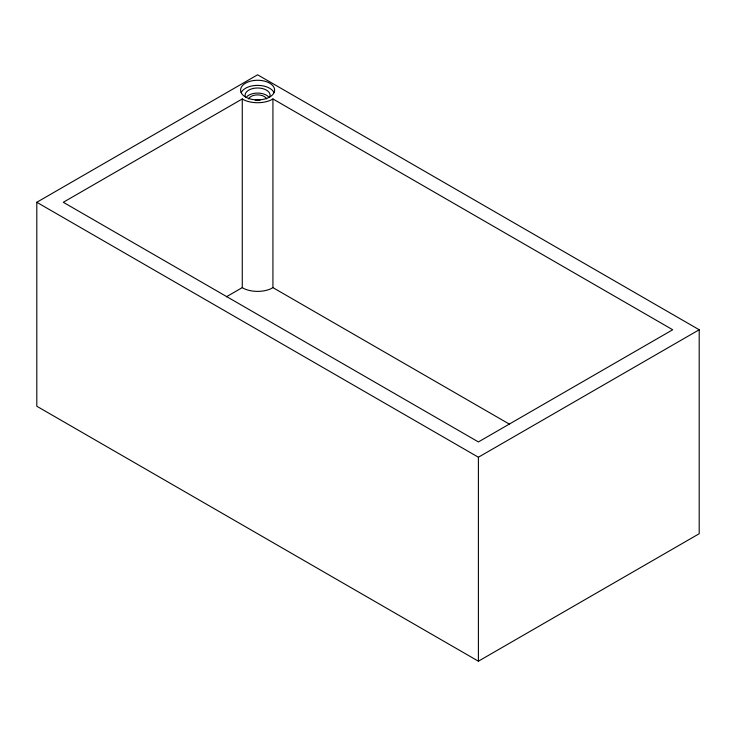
<?xml version="1.0" encoding="UTF-8"?>
<svg xmlns="http://www.w3.org/2000/svg" width="736" height="736" viewBox="0 0 736 736"><rect width="100%" height="100%" fill="white"/><g stroke="black" fill="none" stroke-linecap="round" stroke-linejoin="round"><path stroke-width="1.1" d="M36.8 202.28L257.6 74.796L699.2 329.756L699.2 533.72L478.4 661.204L36.8 406.244L36.8 202.28L478.4 457.231L699.2 329.756M242.273 98.946L63.296 202.28L478.4 441.931L672.704 329.756L272.927 98.946L270.48 100.289A21.859 12.622 0 0 1 243.883 99.921L242.273 98.946L242.273 287.62L243.883 288.586A21.859 12.622 0 0 0 270.48 288.963L272.927 287.62L509.616 424.267M226.366 296.801L242.273 287.62M478.4 457.231L478.4 661.204M272.927 98.946L272.927 287.62M255.171 100.17A9.366 5.41 0 0 1 260.029 100.17M241.169 92.653A17.011 9.826 0 0 1 257.6 85.376A17.011 9.826 0 0 1 274.031 92.653M245.539 97.06A12.494 7.213 0 0 1 257.6 87.989A12.494 7.213 0 0 1 269.661 97.06M246.781 96.692A12.494 7.213 0 0 1 268.419 96.692M248.547 98.9A9.366 5.41 0 0 1 257.6 94.889A9.366 5.41 0 0 1 266.653 98.9M249.09 98.606A17.011 9.826 0 0 0 274.611 90.096A17.011 9.826 0 0 0 249.09 81.586A17.011 9.826 0 0 0 249.09 98.606"/></g></svg>
